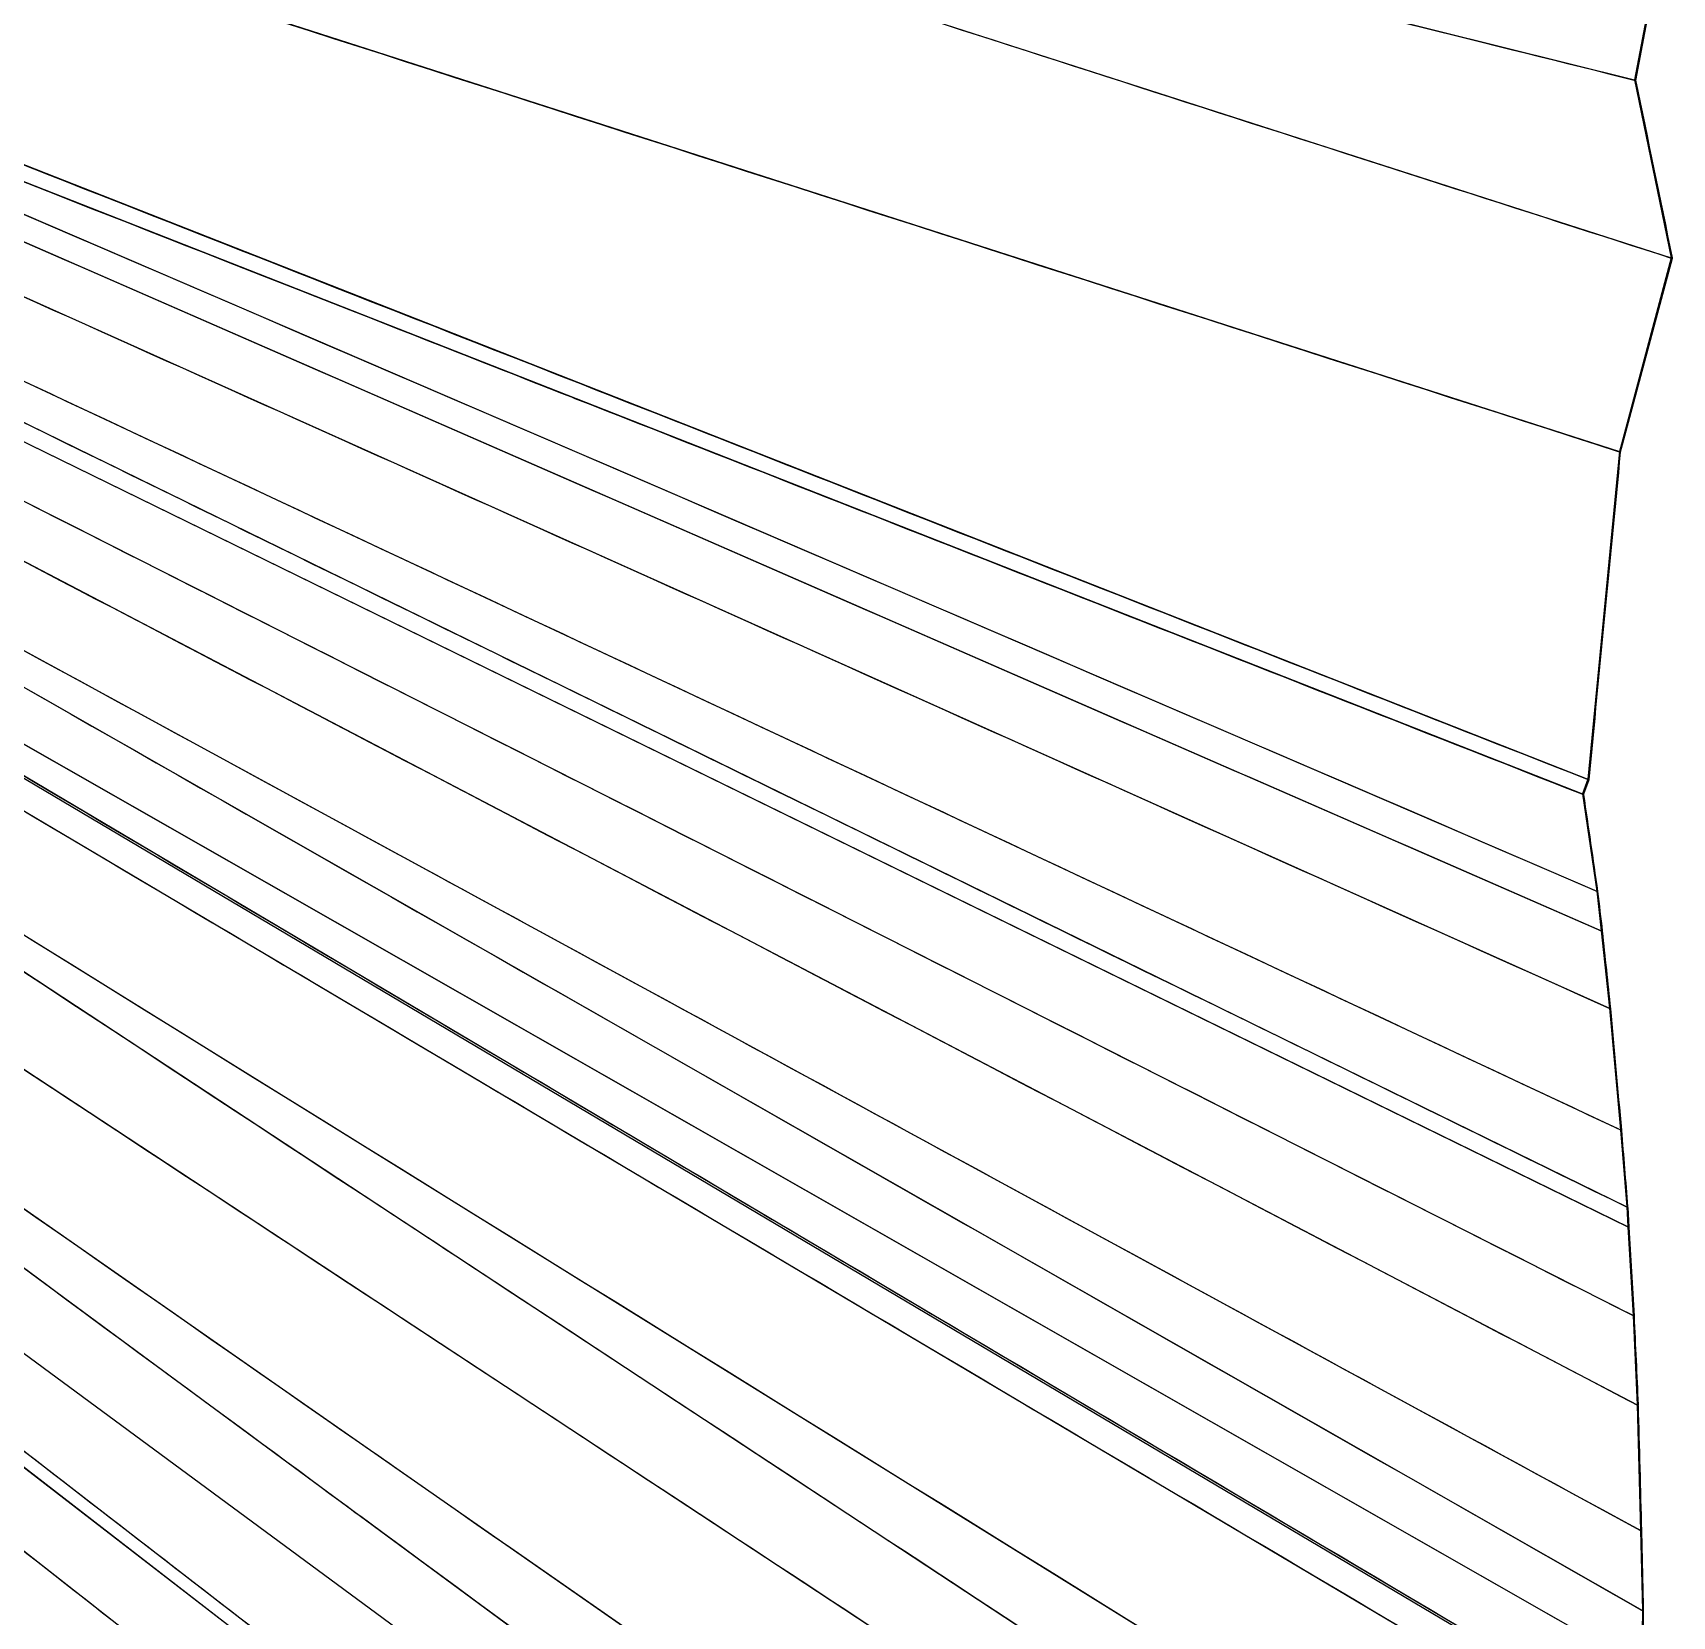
# Model space of a CAD drawing. Header units: metres. Extents: x 225018.4 to 225065.7, y 450831.4 to 450886.9.
# Drawn here: x 225057.14 to 225065.66, y 450860.19 to 450868.41 of the extents above; entities that cross this region are included whole.
import ezdxf

# ---------------------------------------------------------------- set-up
doc = ezdxf.new("R2010")
doc.units = ezdxf.units.M
doc.header["$MEASUREMENT"] = 0
doc.layers.add('사면1', color=7, linetype='Continuous')

msp = doc.modelspace()

# ---------------------------------------------------------------- linework, layer by layer
at = {"layer": '사면1', "color": 53, "extrusion": (-0.465986, 0.359351, 0.808532)}
for p in [(225055.7588, 450870.5846, 170.3693), (225065.6207, 450869.023, 176.7471)]:
    msp.add_line(p, (225065.4603, 450868.1683, 177.0346), dxfattribs=at)
at = {"layer": '사면1', "color": 53}
for p, q in [((225055.7588, 450870.5846, 170.3693), (225065.4603, 450868.1683, 177.0346)), ((225055.4122, 450870.5354, 170.1974), (225065.651, 450867.2442, 177.3672)), ((225057.2739, 450868.8452, 172.027), (225065.3817, 450866.239, 177.7046)), ((225054.7429, 450868.6517, 170.7806), (225065.2178, 450864.5373, 178.2833)), ((225054.7129, 450868.5753, 170.8046), (225065.1897, 450864.4601, 178.3086)), ((225054.6834, 450868.5067, 170.8071), (225065.2636, 450863.9558, 178.4855)), ((225054.6834, 450868.5067, 170.8071), (225065.2636, 450863.9558, 178.4855)), ((225054.6367, 450868.3998, 170.8096), (225065.2876, 450863.7493, 178.5576)), ((225054.6367, 450868.3998, 170.8096), (225065.2876, 450863.7493, 178.5576)), ((225054.5412, 450868.1869, 170.8147), (225065.3301, 450863.3471, 178.6979)), ((225054.5412, 450868.1869, 170.8147), (225065.3301, 450863.3471, 178.6979)), ((225065.4603, 450868.1683, 177.0346), (225065.651, 450867.2442, 177.3672)), ((225065.4603, 450868.1683, 177.0346), (225065.651, 450867.2442, 177.3672)), ((225054.3926, 450867.87, 170.8223), (225065.387, 450862.7163, 178.9172)), ((225054.3926, 450867.87, 170.8223), (225065.387, 450862.7163, 178.9172)), ((225054.3297, 450867.7414, 170.8254), (225065.4198, 450862.3155, 179.0563)), ((225054.2901, 450867.6604, 170.8274), (225065.4256, 450862.2123, 179.0919)), ((225054.295, 450867.6578, 170.819), (225065.4305, 450862.2097, 179.0836)), ((225054.1848, 450867.4522, 170.8324), (225065.4529, 450861.7518, 179.2511)), ((225054.1848, 450867.4522, 170.8324), (225065.4529, 450861.7518, 179.2511)), ((225054.0767, 450867.2454, 170.8375), (225065.474, 450861.2875, 179.4113)), ((225054.0767, 450867.2454, 170.8375), (225065.474, 450861.2875, 179.4113)), ((225053.9094, 450866.938, 170.8451), (225065.4915, 450860.6355, 179.6357)), ((225053.9094, 450866.938, 170.8451), (225065.4915, 450860.6355, 179.6357)), ((225053.8632, 450866.857, 170.8471), (225065.5009, 450860.2193, 179.7788)), ((225053.736, 450866.634, 170.8527), (225065.4974, 450859.9256, 179.8794)), ((225053.7407, 450866.6311, 170.8444), (225065.5021, 450859.9227, 179.8711)), ((225053.6971, 450866.5683, 170.8543), (225065.4925, 450859.5775, 179.9953)), ((225053.617, 450866.4332, 170.8578), (225065.49, 450859.3965, 180.0589)), ((225065.3817, 450866.239, 177.7046), (225065.2178, 450864.5373, 178.2833)), ((225065.3817, 450866.239, 177.7046), (225065.2178, 450864.5373, 178.2833)), ((225053.3474, 450866.0005, 170.8688), (225065.4439, 450858.0461, 180.5205)), ((225053.3711, 450866.0366, 170.8679), (225065.462, 450858.54, 180.3521)), ((225053.3711, 450866.0366, 170.8679), (225065.462, 450858.54, 180.3521)), ((225053.1147, 450865.6467, 170.878), (225065.3925, 450857.5732, 180.6743)), ((225052.848, 450865.2638, 170.8881), (225065.233, 450856.6381, 180.95)), ((225052.848, 450865.2638, 170.8881), (225065.233, 450856.6381, 180.95)), ((225052.7828, 450865.1753, 170.8905), (225065.1258, 450856.0807, 181.1117)), ((225052.5712, 450864.8881, 170.8983), (225065.0339, 450855.7054, 181.2185)), ((225052.5756, 450864.8847, 170.89), (225065.0382, 450855.702, 181.2101)), ((225052.4041, 450864.6718, 170.9044), (225064.8879, 450855.0279, 181.421)), ((225052.3634, 450864.6191, 170.9059), (225064.8703, 450854.9572, 181.4421)), ((225065.1897, 450864.4601, 178.3086), (225065.2636, 450863.9558, 178.4855)), ((225065.1897, 450864.4601, 178.3086), (225065.2636, 450863.9558, 178.4855)), ((225052.1764, 450864.3803, 170.9135), (225064.7625, 450854.5242, 181.5709)), ((225065.2636, 450863.9558, 178.4855), (225065.2876, 450863.7493, 178.5576)), ((225065.2636, 450863.9558, 178.4855), (225065.2876, 450863.7493, 178.5576)), ((225065.2876, 450863.7493, 178.5576), (225065.3301, 450863.3471, 178.6979)), ((225065.2876, 450863.7493, 178.5576), (225065.2926, 450863.747, 178.5492)), ((225065.2876, 450863.7493, 178.5576), (225065.3301, 450863.3471, 178.6979)), ((225065.2876, 450863.7493, 178.5576), (225065.2926, 450863.747, 178.5492)), ((225065.3301, 450863.3471, 178.6979), (225065.387, 450862.7163, 178.9172)), ((225065.3301, 450863.3471, 178.6979), (225065.3351, 450863.3447, 178.6895)), ((225065.3301, 450863.3471, 178.6979), (225065.387, 450862.7163, 178.9172)), ((225065.3301, 450863.3471, 178.6979), (225065.3351, 450863.3447, 178.6895)), ((225065.387, 450862.7163, 178.9172), (225065.4198, 450862.3155, 179.0563)), ((225065.387, 450862.7163, 178.9172), (225065.392, 450862.7138, 178.9089)), ((225065.387, 450862.7163, 178.9172), (225065.4198, 450862.3155, 179.0563)), ((225065.387, 450862.7163, 178.9172), (225065.392, 450862.7138, 178.9089)), ((225065.4256, 450862.2123, 179.0919), (225065.4529, 450861.7518, 179.2511)), ((225065.4256, 450862.2123, 179.0919), (225065.4529, 450861.7518, 179.2511)), ((225065.4256, 450862.2123, 179.0919), (225065.4305, 450862.2097, 179.0836)), ((225065.4529, 450861.7518, 179.2511), (225065.474, 450861.2875, 179.4113)), ((225065.4529, 450861.7518, 179.2511), (225065.4578, 450861.7492, 179.2428)), ((225065.4529, 450861.7518, 179.2511), (225065.474, 450861.2875, 179.4113)), ((225065.4529, 450861.7518, 179.2511), (225065.4578, 450861.7492, 179.2428)), ((225065.474, 450861.2875, 179.4113), (225065.4915, 450860.6355, 179.6357)), ((225065.474, 450861.2875, 179.4113), (225065.4915, 450860.6355, 179.6357)), ((225065.4915, 450860.6355, 179.6357), (225065.5009, 450860.2193, 179.7788)), ((225065.4915, 450860.6355, 179.6357), (225065.4963, 450860.6328, 179.6273)), ((225065.4915, 450860.6355, 179.6357), (225065.5009, 450860.2193, 179.7788)), ((225065.4915, 450860.6355, 179.6357), (225065.4963, 450860.6328, 179.6273))]:
    msp.add_line(p, q, dxfattribs=at)
at = {"layer": '사면1', "color": 53, "extrusion": (-0.440987, 0.389555, 0.808565)}
for p, q in [((225055.4122, 450870.5354, 170.1974), (225065.651, 450867.2442, 177.3672)), ((225057.2739, 450868.8452, 172.027), (225065.3817, 450866.239, 177.7046)), ((225065.651, 450867.2442, 177.3672), (225065.3921, 450866.277, 177.6919)), ((225065.3921, 450866.277, 177.6919), (225065.3817, 450866.239, 177.7046))]:
    msp.add_line(p, q, dxfattribs=at)
at = {"layer": '사면1', "color": 53, "extrusion": (0.867278, 0.004589, 0.497804)}
for p, q in [((225065.6207, 450869.023, 176.7471), (225065.4603, 450868.1683, 177.0346)), ((225065.6256, 450869.0203, 176.7388), (225065.4651, 450868.1656, 177.0262))]:
    msp.add_line(p, q, dxfattribs=at)
at = {"layer": '사면1', "color": 53, "extrusion": (0.465986, -0.359351, -0.808532)}
msp.add_line((225065.6256, 450869.0203, 176.7388), (225065.4651, 450868.1656, 177.0262), dxfattribs=at)
at = {"layer": '사면1', "color": 53, "extrusion": (-0.415571, 0.416484, 0.808604)}
for p, q in [((225054.7429, 450868.6517, 170.7806), (225065.2178, 450864.5373, 178.2833)), ((225054.7129, 450868.5753, 170.8046), (225065.1897, 450864.4601, 178.3086)), ((225065.2178, 450864.5373, 178.2833), (225065.1897, 450864.4601, 178.3086))]:
    msp.add_line(p, q, dxfattribs=at)
at = {"layer": '사면1', "color": 53, "extrusion": (-0.490246, 0.259956, 0.831915)}
for p, q in [((225054.3297, 450867.7414, 170.8254), (225065.4198, 450862.3155, 179.0563)), ((225054.2901, 450867.6604, 170.8274), (225065.4256, 450862.2123, 179.0919)), ((225065.4198, 450862.3155, 179.0563), (225065.4256, 450862.2123, 179.0919))]:
    msp.add_line(p, q, dxfattribs=at)
at = {"layer": '사면1', "color": 53, "extrusion": (0.490246, -0.259956, -0.831915)}
for p in [(225054.295, 450867.6578, 170.819), (225065.4247, 450862.313, 179.0479)]:
    msp.add_line(p, (225065.4305, 450862.2097, 179.0836), dxfattribs=at)
at = {"layer": '사면1', "color": 53, "extrusion": (0.863153, -0.062813, 0.501021)}
for p, q in [((225065.651, 450867.2442, 177.3672), (225065.3921, 450866.277, 177.6919)), ((225065.6556, 450867.2413, 177.3588), (225065.3965, 450866.2731, 177.6839)), ((225065.3921, 450866.277, 177.6919), (225065.3965, 450866.2731, 177.6839))]:
    msp.add_line(p, q, dxfattribs=at)
at = {"layer": '사면1', "color": 53, "extrusion": (0.440987, -0.389555, -0.808565)}
for p, q in [((225065.6556, 450867.2413, 177.3588), (225065.3965, 450866.2731, 177.6839)), ((225065.3965, 450866.2731, 177.6839), (225065.3862, 450866.2355, 177.6964))]:
    msp.add_line(p, q, dxfattribs=at)
at = {"layer": '사면1', "color": 53, "extrusion": (-0.47281, 0.290463, 0.831915)}
for p, q in [((225053.8632, 450866.857, 170.8471), (225065.5009, 450860.2193, 179.7788)), ((225053.736, 450866.634, 170.8527), (225065.4974, 450859.9256, 179.8794)), ((225065.5009, 450860.2193, 179.7788), (225065.4974, 450859.9256, 179.8794))]:
    msp.add_line(p, q, dxfattribs=at)
at = {"layer": '사면1', "color": 53, "extrusion": (0.47281, -0.290463, -0.831915)}
for p, q in [((225053.7407, 450866.6311, 170.8444), (225065.5021, 450859.9227, 179.8711)), ((225065.5056, 450860.2165, 179.7705), (225065.5021, 450859.9228, 179.8711))]:
    msp.add_line(p, q, dxfattribs=at)
at = {"layer": '사면1', "color": 53, "extrusion": (-0.467904, 0.298302, 0.831915)}
for p, q in [((225053.6915, 450866.5589, 170.8546), (225065.4919, 450859.5652, 179.9994)), ((225053.6915, 450866.5589, 170.8546), (225065.4919, 450859.5652, 179.9994)), ((225053.6971, 450866.5683, 170.8543), (225065.4925, 450859.5775, 179.9953)), ((225053.617, 450866.4332, 170.8578), (225065.49, 450859.3965, 180.0589))]:
    msp.add_line(p, q, dxfattribs=at)
at = {"layer": '사면1', "color": 53, "extrusion": (0.467904, -0.298302, -0.831915)}
msp.add_line((225053.6962, 450866.556, 170.8463), (225065.4966, 450859.5622, 179.991), dxfattribs=at)
msp.add_line((225053.6962, 450866.556, 170.8463), (225065.4966, 450859.5622, 179.991), dxfattribs=at)
at = {"layer": '사면1', "color": 53, "extrusion": (0.861545, -0.068749, 0.503004)}
for p, q in [((225065.3921, 450866.277, 177.6919), (225065.3817, 450866.239, 177.7046)), ((225065.3965, 450866.2731, 177.6839), (225065.3862, 450866.2355, 177.6964)), ((225065.3921, 450866.277, 177.6919), (225065.3965, 450866.2731, 177.6839))]:
    msp.add_line(p, q, dxfattribs=at)
at = {"layer": '사면1', "color": 53, "extrusion": (-0.453478, 0.319805, 0.831915)}
for p, q in [((225053.3474, 450866.0005, 170.8688), (225065.4439, 450858.0461, 180.5205)), ((225053.1147, 450865.6467, 170.878), (225065.3925, 450857.5732, 180.6743))]:
    msp.add_line(p, q, dxfattribs=at)
at = {"layer": '사면1', "color": 53, "extrusion": (-0.435785, 0.343525, 0.831915)}
for p, q in [((225052.7828, 450865.1753, 170.8905), (225065.1258, 450856.0807, 181.1117)), ((225052.5712, 450864.8881, 170.8983), (225065.0339, 450855.7054, 181.2185))]:
    msp.add_line(p, q, dxfattribs=at)
at = {"layer": '사면1', "color": 53, "extrusion": (0.435785, -0.343525, -0.831915)}
msp.add_line((225052.5756, 450864.8847, 170.89), (225065.0382, 450855.702, 181.2101), dxfattribs=at)
at = {"layer": '사면1', "color": 53, "extrusion": (-0.427531, 0.353763, 0.831907)}
for p, q in [((225052.4041, 450864.6718, 170.9044), (225064.8879, 450855.0279, 181.421)), ((225052.3634, 450864.6191, 170.9059), (225064.8703, 450854.9572, 181.4421))]:
    msp.add_line(p, q, dxfattribs=at)
at = {"layer": '사면1', "color": 53, "extrusion": (0.848571, -0.142528, 0.509523)}
for p, q in [((225065.2178, 450864.5373, 178.2833), (225065.1897, 450864.4601, 178.3086)), ((225065.2221, 450864.5336, 178.2751), (225065.1949, 450864.4588, 178.2996))]:
    msp.add_line(p, q, dxfattribs=at)
at = {"layer": '사면1', "color": 53, "extrusion": (0.415571, -0.416484, -0.808604)}
msp.add_line((225065.2221, 450864.5336, 178.2751), (225065.1949, 450864.4588, 178.2996), dxfattribs=at)
at = {"layer": '사면1', "color": 53, "extrusion": (-0.423643, 0.358506, 0.831866)}
msp.add_line((225052.1764, 450864.3803, 170.9135), (225064.7625, 450854.5242, 181.5709), dxfattribs=at)
at = {"layer": '사면1', "color": 53, "extrusion": (0.86998, 0.203828, 0.448986)}
for p, q in [((225065.4198, 450862.3155, 179.0563), (225065.4256, 450862.2123, 179.0919)), ((225065.4247, 450862.313, 179.0479), (225065.4305, 450862.2097, 179.0836)), ((225065.4256, 450862.2123, 179.0919), (225065.4305, 450862.2097, 179.0836))]:
    msp.add_line(p, q, dxfattribs=at)
at = {"layer": '사면1', "color": 53, "extrusion": (0.881094, 0.143888, 0.450522)}
for p, q in [((225065.5009, 450860.2193, 179.7788), (225065.4974, 450859.9256, 179.8794)), ((225065.5056, 450860.2165, 179.7705), (225065.5021, 450859.9228, 179.8711))]:
    msp.add_line(p, q, dxfattribs=at)
at = {"layer": '사면1', "color": 53}
for points, knots in [([(225055.4166, 450870.5315, 170.1893), (225055.4284, 450870.5277, 170.1976), (225055.4402, 450870.5239, 170.2058), (225056.7575, 450870.1013, 171.1278), (225060.1979, 450868.9955, 173.537), (225062.1328, 450868.3736, 174.8919), (225064.1509, 450867.725, 176.305), (225065.6556, 450867.2413, 177.3588)], [0.129178, 0.129178, 0.129178, 0.129178, 0.139991, 0.139991, 1.330922, 1.330922, 6.938322, 6.938322, 6.938322, 6.938322]), ([(225055.4166, 450870.5315, 170.1893), (225055.4284, 450870.5277, 170.1976), (225055.4402, 450870.5239, 170.2058), (225056.7575, 450870.1013, 171.1278), (225060.1979, 450868.9955, 173.537), (225062.1328, 450868.3736, 174.8919), (225064.1509, 450867.725, 176.305), (225065.6556, 450867.2413, 177.3588)], [0.129178, 0.129178, 0.129178, 0.129178, 0.139991, 0.139991, 1.330922, 1.330922, 6.938322, 6.938322, 6.938322, 6.938322]), ([(225055.7635, 450870.581, 170.3612), (225055.7758, 450870.578, 170.3697), (225055.7874, 450870.5751, 170.3777), (225057.0499, 450870.2612, 171.2448), (225060.1509, 450869.489, 173.3752), (225062.0201, 450869.0235, 174.6594), (225063.9985, 450868.5308, 176.0186), (225065.4651, 450868.1656, 177.0262)], [-6.56287, -6.56287, -6.56287, -6.56287, -6.552305, -6.552305, -5.48346, -5.48346, -0.12367, -0.12367, -0.12367, -0.12367]), ([(225055.7635, 450870.581, 170.3612), (225055.7758, 450870.578, 170.3697), (225055.7874, 450870.5751, 170.3777), (225057.0499, 450870.2612, 171.2448), (225060.1509, 450869.489, 173.3752), (225062.0201, 450869.0235, 174.6594), (225063.9985, 450868.5308, 176.0186), (225065.4651, 450868.1656, 177.0262)], [-6.56287, -6.56287, -6.56287, -6.56287, -6.552305, -6.552305, -5.48346, -5.48346, -0.12367, -0.12367, -0.12367, -0.12367]), ([(225057.2783, 450868.8413, 172.0189), (225057.2906, 450868.8374, 172.0275), (225057.3029, 450868.8334, 172.0361), (225060.0055, 450867.9649, 173.9286), (225062.6958, 450867.1002, 175.8125), (225065.3862, 450866.2355, 177.6964)], [-10.365399, -10.365399, -10.365399, -10.365399, -10.318842, -10.318842, -0.130083, -0.130083, -0.130083, -0.130083]), ([(225057.2783, 450868.8413, 172.0189), (225057.2906, 450868.8374, 172.0275), (225057.3029, 450868.8334, 172.0361), (225060.0055, 450867.9649, 173.9286), (225062.6958, 450867.1002, 175.8125), (225065.3862, 450866.2355, 177.6964)], [-10.365399, -10.365399, -10.365399, -10.365399, -10.318842, -10.318842, -0.130083, -0.130083, -0.130083, -0.130083]), ([(225054.7471, 450868.6476, 170.7726), (225054.7589, 450868.6429, 170.7811), (225054.7708, 450868.6382, 170.7896), (225055.9133, 450868.1896, 171.6078), (225057.5651, 450867.5409, 172.7909), (225061.7094, 450865.9132, 175.7591), (225063.502, 450865.2092, 177.0431), (225065.2221, 450864.5336, 178.2751)], [0.13546, 0.13546, 0.13546, 0.13546, 0.233585, 0.233585, 9.565619, 9.565619, 16.217217, 16.217217, 16.217217, 16.217217]), ([(225054.7471, 450868.6476, 170.7726), (225054.7589, 450868.6429, 170.7811), (225054.7708, 450868.6382, 170.7896), (225055.9133, 450868.1896, 171.6078), (225057.5651, 450867.5409, 172.7909), (225061.7094, 450865.9132, 175.7591), (225063.502, 450865.2092, 177.0431), (225065.2221, 450864.5336, 178.2751)], [0.13546, 0.13546, 0.13546, 0.13546, 0.233585, 0.233585, 9.565619, 9.565619, 16.217217, 16.217217, 16.217217, 16.217217]), ([(225054.7175, 450868.572, 170.7963), (225056.1303, 450868.0172, 171.8081), (225059.6092, 450866.6507, 174.2999), (225061.7027, 450865.8284, 175.7994), (225063.4488, 450865.1425, 177.05), (225065.195, 450864.4566, 178.3007)], [-8.244799, -8.244799, -8.244799, -8.244799, -6.899382, -6.899382, -0.135282, -0.135282, -0.135282, -0.135282]), ([(225054.7175, 450868.572, 170.7963), (225056.1303, 450868.0172, 171.8081), (225059.6092, 450866.6507, 174.2999), (225061.7027, 450865.8284, 175.7994), (225063.4488, 450865.1425, 177.05), (225065.195, 450864.4566, 178.3007)], [-8.244799, -8.244799, -8.244799, -8.244799, -6.899382, -6.899382, -0.135282, -0.135282, -0.135282, -0.135282]), ([(225054.6417, 450868.3974, 170.8013), (225056.4168, 450867.6223, 172.0926), (225058.192, 450866.8473, 173.384), (225061.7423, 450865.2971, 175.9666), (225063.5174, 450864.522, 177.2579), (225065.2926, 450863.747, 178.5492)], [-14.107444, -14.107444, -14.107444, -14.107444, -7.123572, -7.123572, -0.139677, -0.139677, -0.139677, -0.139677]), ([(225054.6417, 450868.3974, 170.8013), (225056.4168, 450867.6223, 172.0926), (225058.192, 450866.8473, 173.384), (225061.7423, 450865.2971, 175.9666), (225063.5174, 450864.522, 177.2579), (225065.2926, 450863.747, 178.5492)], [-14.107444, -14.107444, -14.107444, -14.107444, -7.123572, -7.123572, -0.139677, -0.139677, -0.139677, -0.139677]), ([(225054.5462, 450868.1844, 170.8064), (225056.3443, 450867.3778, 172.1202), (225058.1425, 450866.5712, 173.4341), (225061.7388, 450864.958, 176.0618), (225063.5369, 450864.1513, 177.3757), (225065.3351, 450863.3447, 178.6895)], [-14.353673, -14.353673, -14.353673, -14.353673, -7.247911, -7.247911, -0.142115, -0.142115, -0.142115, -0.142115]), ([(225054.5462, 450868.1844, 170.8064), (225056.3443, 450867.3778, 172.1202), (225058.1425, 450866.5712, 173.4341), (225061.7388, 450864.958, 176.0618), (225063.5369, 450864.1513, 177.3757), (225065.3351, 450863.3447, 178.6895)], [-14.353673, -14.353673, -14.353673, -14.353673, -7.247911, -7.247911, -0.142115, -0.142115, -0.142115, -0.142115]), ([(225065.4603, 450868.1683, 177.0346), (225065.4611, 450868.1682, 177.0331), (225065.462, 450868.168, 177.0317), (225065.4636, 450868.1678, 177.0287), (225065.4645, 450868.1676, 177.0273), (225065.4653, 450868.1675, 177.0258)], [-0.01005189, -0.01005189, -0.01005189, -0.01005189, -0.00502998, -0.00502998, 0, 0, 0, 0]), ([(225065.4603, 450868.1683, 177.0346), (225065.4611, 450868.1682, 177.0331), (225065.462, 450868.168, 177.0317), (225065.4636, 450868.1678, 177.0287), (225065.4645, 450868.1676, 177.0273), (225065.4653, 450868.1675, 177.0258)], [-0.01005189, -0.01005189, -0.01005189, -0.01005189, -0.00502998, -0.00502998, 0, 0, 0, 0]), ([(225065.4653, 450868.1675, 177.0258), (225065.4654, 450868.1671, 177.026), (225065.4655, 450868.1668, 177.0261), (225065.4655, 450868.1664, 177.0262), (225065.529, 450867.8587, 177.137), (225065.5925, 450867.551, 177.2477), (225065.6559, 450867.2433, 177.3585)], [-0.001203, -0.001203, -0.001203, -0.001203, 0, 0, 0, 0.999347, 0.999347, 0.999347, 0.999347]), ([(225065.4653, 450868.1675, 177.0258), (225065.4654, 450868.1671, 177.026), (225065.4655, 450868.1668, 177.0261), (225065.4655, 450868.1664, 177.0262), (225065.529, 450867.8587, 177.137), (225065.5925, 450867.551, 177.2477), (225065.6559, 450867.2433, 177.3585)], [-0.001203, -0.001203, -0.001203, -0.001203, 0, 0, 0, 0.999347, 0.999347, 0.999347, 0.999347]), ([(225054.3976, 450867.8674, 170.814), (225056.23, 450867.0085, 172.1631), (225058.0624, 450866.1496, 173.5123), (225061.7272, 450864.4317, 176.2106), (225063.5596, 450863.5728, 177.5597), (225065.392, 450862.7138, 178.9089)], [-14.739234, -14.739234, -14.739234, -14.739234, -7.442603, -7.442603, -0.145932, -0.145932, -0.145932, -0.145932]), ([(225054.3976, 450867.8674, 170.814), (225056.23, 450867.0085, 172.1631), (225058.0624, 450866.1496, 173.5123), (225061.7272, 450864.4317, 176.2106), (225063.5596, 450863.5728, 177.5597), (225065.392, 450862.7138, 178.9089)], [-14.739234, -14.739234, -14.739234, -14.739234, -7.442603, -7.442603, -0.145932, -0.145932, -0.145932, -0.145932]), ([(225054.3346, 450867.7388, 170.8171), (225054.3521, 450867.7302, 170.8301), (225054.3696, 450867.7216, 170.8431), (225054.7994, 450867.5114, 171.1621), (225055.7018, 450867.0699, 171.8318), (225058.0488, 450865.9216, 173.5737), (225058.9643, 450865.4737, 174.2531), (225061.728, 450864.1216, 176.3043), (225063.5764, 450863.2173, 177.6761), (225065.4247, 450862.313, 179.0479)], [0.148477, 0.148477, 0.148477, 0.148477, 0.392388, 0.392388, 6.138606, 6.138606, 9.81309, 9.81309, 17.232209, 17.232209, 17.232209, 17.232209]), ([(225054.3346, 450867.7388, 170.8171), (225054.3521, 450867.7302, 170.8301), (225054.3696, 450867.7216, 170.8431), (225054.7994, 450867.5114, 171.1621), (225055.7018, 450867.0699, 171.8318), (225058.0488, 450865.9216, 173.5737), (225058.9643, 450865.4737, 174.2531), (225061.728, 450864.1216, 176.3043), (225063.5764, 450863.2173, 177.6761), (225065.4247, 450862.313, 179.0479)], [0.148477, 0.148477, 0.148477, 0.148477, 0.392388, 0.392388, 6.138606, 6.138606, 9.81309, 9.81309, 17.232209, 17.232209, 17.232209, 17.232209]), ([(225054.1896, 450867.4495, 170.8241), (225056.0676, 450866.4995, 172.2272), (225057.9457, 450865.5494, 173.6303), (225061.7017, 450863.6493, 176.4365), (225063.5798, 450862.6992, 177.8396), (225065.4578, 450861.7492, 179.2428)], [-15.328694, -15.328694, -15.328694, -15.328694, -7.740248, -7.740248, -0.151769, -0.151769, -0.151769, -0.151769]), ([(225054.1896, 450867.4495, 170.8241), (225056.0676, 450866.4995, 172.2272), (225057.9457, 450865.5494, 173.6303), (225061.7017, 450863.6493, 176.4365), (225063.5798, 450862.6992, 177.8396), (225065.4578, 450861.7492, 179.2428)], [-15.328694, -15.328694, -15.328694, -15.328694, -7.740248, -7.740248, -0.151769, -0.151769, -0.151769, -0.151769]), ([(225054.0815, 450867.2426, 170.8292), (225055.981, 450866.2497, 172.2581), (225057.8806, 450865.2567, 173.6871), (225061.6797, 450863.2708, 176.545), (225063.5793, 450862.2778, 177.974), (225065.4788, 450861.2848, 179.4029)], [0.154566, 0.154566, 0.154566, 0.154566, 7.882811, 7.882811, 15.611115, 15.611115, 15.611115, 15.611115]), ([(225054.0815, 450867.2426, 170.8292), (225055.981, 450866.2497, 172.2581), (225057.8806, 450865.2567, 173.6871), (225061.6797, 450863.2708, 176.545), (225063.5793, 450862.2778, 177.974), (225065.4788, 450861.2848, 179.4029)], [0.154566, 0.154566, 0.154566, 0.154566, 7.882811, 7.882811, 15.611115, 15.611115, 15.611115, 15.611115]), ([(225065.651, 450867.2442, 177.3672), (225065.6518, 450867.244, 177.3657), (225065.6526, 450867.2439, 177.3643), (225065.6543, 450867.2436, 177.3614), (225065.6551, 450867.2435, 177.3599), (225065.6559, 450867.2433, 177.3585)], [-0.01009703, -0.01009703, -0.01009703, -0.01009703, -0.00504412, -0.00504412, 0, 0, 0, 0]), ([(225065.651, 450867.2442, 177.3672), (225065.6518, 450867.244, 177.3657), (225065.6526, 450867.2439, 177.3643), (225065.6543, 450867.2436, 177.3614), (225065.6551, 450867.2435, 177.3599), (225065.6559, 450867.2433, 177.3585)], [-0.01009703, -0.01009703, -0.01009703, -0.01009703, -0.00504412, -0.00504412, 0, 0, 0, 0]), ([(225053.9141, 450866.9351, 170.8368), (225055.6282, 450866.0025, 172.1377), (225058.691, 450864.3358, 174.4623), (225061.6355, 450862.7336, 176.6971), (225063.5659, 450861.6832, 178.1622), (225065.4963, 450860.6328, 179.6273)], [-19.826081, -19.826081, -19.826081, -19.826081, -13.051804, -13.051804, -0.155445, -0.155445, -0.155445, -0.155445]), ([(225053.9141, 450866.9351, 170.8368), (225055.6282, 450866.0025, 172.1377), (225058.691, 450864.3358, 174.4623), (225061.6355, 450862.7336, 176.6971), (225063.5659, 450861.6832, 178.1622), (225065.4963, 450860.6328, 179.6273)], [-19.826081, -19.826081, -19.826081, -19.826081, -13.051804, -13.051804, -0.155445, -0.155445, -0.155445, -0.155445]), ([(225053.8679, 450866.8541, 170.8388), (225053.8863, 450866.8436, 170.8529), (225053.9047, 450866.8332, 170.867), (225055.0078, 450866.204, 171.7136), (225056.6754, 450865.2529, 172.9934), (225061.6264, 450862.429, 176.7933), (225063.566, 450861.3227, 178.2819), (225065.5056, 450860.2165, 179.7705)], [0.161141, 0.161141, 0.161141, 0.161141, 0.372778, 0.372778, 12.872716, 12.872716, 20.923562, 20.923562, 20.923562, 20.923562]), ([(225053.8679, 450866.8541, 170.8388), (225053.8863, 450866.8436, 170.8529), (225053.9047, 450866.8332, 170.867), (225055.0078, 450866.204, 171.7136), (225056.6754, 450865.2529, 172.9934), (225061.6264, 450862.429, 176.7933), (225063.566, 450861.3227, 178.2819), (225065.5056, 450860.2165, 179.7705)], [0.161141, 0.161141, 0.161141, 0.161141, 0.372778, 0.372778, 12.872716, 12.872716, 20.923562, 20.923562, 20.923562, 20.923562]), ([(225053.7017, 450866.5653, 170.846), (225053.7203, 450866.5543, 170.8605), (225053.739, 450866.5432, 170.8749), (225054.7312, 450865.9552, 171.6438), (225055.7049, 450865.3781, 172.3984), (225057.6522, 450864.224, 173.9075), (225058.6259, 450863.647, 174.662), (225061.5654, 450861.9048, 176.94), (225063.5313, 450860.7397, 178.4635), (225065.4972, 450859.5746, 179.987)], [0.164905, 0.164905, 0.164905, 0.164905, 0.242921, 0.242921, 4.323705, 4.323705, 8.40449, 8.40449, 16.643945, 16.643945, 16.643945, 16.643945]), ([(225053.7017, 450866.5653, 170.846), (225053.7203, 450866.5543, 170.8605), (225053.739, 450866.5432, 170.8749), (225054.7312, 450865.9552, 171.6438), (225055.7049, 450865.3781, 172.3984), (225057.6522, 450864.224, 173.9075), (225058.6259, 450863.647, 174.662), (225061.5654, 450861.9048, 176.94), (225063.5313, 450860.7397, 178.4635), (225065.4972, 450859.5746, 179.987)], [0.164905, 0.164905, 0.164905, 0.164905, 0.242921, 0.242921, 4.323705, 4.323705, 8.40449, 8.40449, 16.643945, 16.643945, 16.643945, 16.643945]), ([(225053.6217, 450866.4302, 170.8494), (225055.6005, 450865.2574, 172.3829), (225057.5793, 450864.0846, 173.9165), (225061.537, 450861.7391, 176.9835), (225063.5159, 450860.5663, 178.517), (225065.4947, 450859.3935, 180.0505)], [-16.753381, -16.753381, -16.753381, -16.753381, -8.459636, -8.459636, -0.165875, -0.165875, -0.165875, -0.165875]), ([(225053.6217, 450866.4302, 170.8494), (225055.6005, 450865.2574, 172.3829), (225057.5793, 450864.0846, 173.9165), (225061.537, 450861.7391, 176.9835), (225063.5159, 450860.5663, 178.517), (225065.4947, 450859.3935, 180.0505)], [-16.753381, -16.753381, -16.753381, -16.753381, -8.459636, -8.459636, -0.165875, -0.165875, -0.165875, -0.165875]), ([(225065.3864, 450866.2367, 177.696), (225065.3864, 450866.2364, 177.6962), (225065.3864, 450866.2361, 177.6963), (225065.3864, 450866.2358, 177.6964), (225065.3317, 450865.6688, 177.8892), (225065.2771, 450865.1018, 178.082), (225065.2225, 450864.5348, 178.2748)], [-0.001, -0.001, -0.001, -0.001, 0, 0, 0, 1.804071, 1.804071, 1.804071, 1.804071]), ([(225065.3864, 450866.2367, 177.696), (225065.3864, 450866.2364, 177.6962), (225065.3864, 450866.2361, 177.6963), (225065.3864, 450866.2358, 177.6964), (225065.3317, 450865.6688, 177.8892), (225065.2771, 450865.1018, 178.082), (225065.2225, 450864.5348, 178.2748)], [-0.001, -0.001, -0.001, -0.001, 0, 0, 0, 1.804071, 1.804071, 1.804071, 1.804071]), ([(225065.3817, 450866.239, 177.7046), (225065.3825, 450866.2386, 177.7032), (225065.3832, 450866.2382, 177.7017), (225065.3848, 450866.2375, 177.6989), (225065.3856, 450866.2371, 177.6975), (225065.3864, 450866.2367, 177.696)], [-0.01006692, -0.01006692, -0.01006692, -0.01006692, -0.00502951, -0.00502951, 0, 0, 0, 0]), ([(225065.3817, 450866.239, 177.7046), (225065.3825, 450866.2386, 177.7032), (225065.3832, 450866.2382, 177.7017), (225065.3848, 450866.2375, 177.6989), (225065.3856, 450866.2371, 177.6975), (225065.3864, 450866.2367, 177.696)], [-0.01006692, -0.01006692, -0.01006692, -0.01006692, -0.00502951, -0.00502951, 0, 0, 0, 0]), ([(225053.3519, 450865.9973, 170.8605), (225053.3695, 450865.9857, 170.8746), (225053.3915, 450865.9713, 170.8921), (225054.6913, 450865.1167, 171.9292), (225059.0009, 450862.2828, 175.3677), (225061.4164, 450860.6945, 177.295), (225063.4324, 450859.3688, 178.9036), (225065.4485, 450858.0431, 180.5122)], [0.174153, 0.174153, 0.174153, 0.174153, 0.197838, 0.197838, 1.921365, 1.921365, 10.621149, 10.621149, 10.621149, 10.621149]), ([(225053.3519, 450865.9973, 170.8605), (225053.3695, 450865.9857, 170.8746), (225053.3915, 450865.9713, 170.8921), (225054.6913, 450865.1167, 171.9292), (225059.0009, 450862.2828, 175.3677), (225061.4164, 450860.6945, 177.295), (225063.4324, 450859.3688, 178.9036), (225065.4485, 450858.0431, 180.5122)], [0.174153, 0.174153, 0.174153, 0.174153, 0.197838, 0.197838, 1.921365, 1.921365, 10.621149, 10.621149, 10.621149, 10.621149]), ([(225053.1192, 450865.6435, 170.8697), (225055.1655, 450864.2979, 172.5024), (225057.2118, 450862.9523, 174.1351), (225061.3044, 450860.2612, 177.4005), (225063.3507, 450858.9156, 179.0332), (225065.397, 450857.57, 180.6659)], [-17.837026, -17.837026, -17.837026, -17.837026, -9.006824, -9.006824, -0.176604, -0.176604, -0.176604, -0.176604]), ([(225053.1192, 450865.6435, 170.8697), (225055.1655, 450864.2979, 172.5024), (225057.2118, 450862.9523, 174.1351), (225061.3044, 450860.2612, 177.4005), (225063.3507, 450858.9156, 179.0332), (225065.397, 450857.57, 180.6659)], [-17.837026, -17.837026, -17.837026, -17.837026, -9.006824, -9.006824, -0.176604, -0.176604, -0.176604, -0.176604]), ([(225052.8524, 450865.2604, 170.8798), (225054.6382, 450864.0168, 172.3305), (225058.6322, 450861.2352, 175.5753), (225061.1081, 450859.5109, 177.5868), (225063.1728, 450858.0729, 179.2642), (225065.2375, 450856.6349, 180.9416)], [-44.547613, -44.547613, -44.547613, -44.547613, -37.178659, -37.178659, -0.175648, -0.175648, -0.175648, -0.175648]), ([(225052.8524, 450865.2604, 170.8798), (225054.6382, 450864.0168, 172.3305), (225058.6322, 450861.2352, 175.5753), (225061.1081, 450859.5109, 177.5868), (225063.1728, 450858.0729, 179.2642), (225065.2375, 450856.6349, 180.9416)], [-44.547613, -44.547613, -44.547613, -44.547613, -37.178659, -37.178659, -0.175648, -0.175648, -0.175648, -0.175648]), ([(225052.7872, 450865.1719, 170.8822), (225052.8066, 450865.1575, 170.8983), (225052.8261, 450865.1432, 170.9145), (225055.3671, 450863.271, 173.0186), (225058.5512, 450860.9249, 175.6553), (225061.0159, 450859.1089, 177.6963), (225063.073, 450857.5931, 179.3998), (225065.1302, 450856.0774, 181.1033)], [0.184373, 0.184373, 0.184373, 0.184373, 0.198473, 0.198473, 2.023674, 2.023674, 11.236786, 11.236786, 11.236786, 11.236786]), ([(225052.7872, 450865.1719, 170.8822), (225052.8066, 450865.1575, 170.8983), (225052.8261, 450865.1432, 170.9145), (225055.3671, 450863.271, 173.0186), (225058.5512, 450860.9249, 175.6553), (225061.0159, 450859.1089, 177.6963), (225063.073, 450857.5931, 179.3998), (225065.1302, 450856.0774, 181.1033)], [0.184373, 0.184373, 0.184373, 0.184373, 0.198473, 0.198473, 2.023674, 2.023674, 11.236786, 11.236786, 11.236786, 11.236786]), ([(225052.4084, 450864.6683, 170.8961), (225052.4281, 450864.6531, 170.9127), (225052.4478, 450864.6378, 170.9293), (225052.9352, 450864.2613, 171.3398), (225053.9605, 450863.4693, 172.2035), (225056.5894, 450861.4384, 174.4182), (225057.6199, 450860.6424, 175.2863), (225060.7309, 450858.239, 177.9072), (225062.8116, 450856.6317, 179.6599), (225064.8922, 450855.0244, 181.4127)], [0.18967, 0.18967, 0.18967, 0.18967, 0.496453, 0.496453, 7.77919, 7.77919, 12.474116, 12.474116, 21.953645, 21.953645, 21.953645, 21.953645]), ([(225052.4084, 450864.6683, 170.8961), (225052.4281, 450864.6531, 170.9127), (225052.4478, 450864.6378, 170.9293), (225052.9352, 450864.2613, 171.3398), (225053.9605, 450863.4693, 172.2035), (225056.5894, 450861.4384, 174.4182), (225057.6199, 450860.6424, 175.2863), (225060.7309, 450858.239, 177.9072), (225062.8116, 450856.6317, 179.6599), (225064.8922, 450855.0244, 181.4127)], [0.18967, 0.18967, 0.18967, 0.18967, 0.496453, 0.496453, 7.77919, 7.77919, 12.474116, 12.474116, 21.953645, 21.953645, 21.953645, 21.953645]), ([(225052.3676, 450864.6155, 170.8975), (225054.473, 450862.9891, 172.6711), (225056.5783, 450861.3627, 174.4447), (225063.4501, 450856.0541, 180.2337), (225064.2519, 450855.4347, 180.9092), (225064.8746, 450854.9536, 181.4338)], [-31.308496, -31.308496, -31.308496, -31.308496, -21.716323, -21.716323, 0, 0, 0, 0]), ([(225052.3676, 450864.6155, 170.8975), (225054.473, 450862.9891, 172.6711), (225056.5783, 450861.3627, 174.4447), (225063.4501, 450856.0541, 180.2337), (225064.2519, 450855.4347, 180.9092), (225064.8746, 450854.9536, 181.4338)], [-31.308496, -31.308496, -31.308496, -31.308496, -21.716323, -21.716323, 0, 0, 0, 0]), ([(225065.1897, 450864.4601, 178.3086), (225065.1904, 450864.4599, 178.3073), (225065.1913, 450864.4597, 178.3058), (225065.193, 450864.4592, 178.3028), (225065.1939, 450864.459, 178.3014), (225065.1947, 450864.4588, 178.3), (225065.1947, 450864.4588, 178.2998), (225065.1948, 450864.4588, 178.2997), (225065.1949, 450864.4588, 178.2996)], [-0.00965356, -0.00965356, -0.00965356, -0.00965356, -0.00486256, -0.00486256, 0, 0, 0, 0.00044371, 0.00044371, 0.00044371, 0.00044371]), ([(225065.1897, 450864.4601, 178.3086), (225065.1904, 450864.4599, 178.3073), (225065.1913, 450864.4597, 178.3058), (225065.193, 450864.4592, 178.3028), (225065.1939, 450864.459, 178.3014), (225065.1947, 450864.4588, 178.3), (225065.1947, 450864.4588, 178.2998), (225065.1948, 450864.4588, 178.2997), (225065.1949, 450864.4588, 178.2996)], [-0.00965356, -0.00965356, -0.00965356, -0.00965356, -0.00486256, -0.00486256, 0, 0, 0, 0.00044371, 0.00044371, 0.00044371, 0.00044371]), ([(225065.2178, 450864.5373, 178.2833), (225065.2186, 450864.5368, 178.2819), (225065.2194, 450864.5364, 178.2805), (225065.221, 450864.5356, 178.2776), (225065.2217, 450864.5352, 178.2762), (225065.2225, 450864.5348, 178.2748)], [-0.01002335, -0.01002335, -0.01002335, -0.01002335, -0.00501338, -0.00501338, 0, 0, 0, 0]), ([(225065.2178, 450864.5373, 178.2833), (225065.2186, 450864.5368, 178.2819), (225065.2194, 450864.5364, 178.2805), (225065.221, 450864.5356, 178.2776), (225065.2217, 450864.5352, 178.2762), (225065.2225, 450864.5348, 178.2748)], [-0.01002335, -0.01002335, -0.01002335, -0.01002335, -0.00501338, -0.00501338, 0, 0, 0, 0]), ([(225052.1806, 450864.3767, 170.9052), (225052.2101, 450864.3536, 170.9302), (225052.2201, 450864.3457, 170.9387), (225052.3708, 450864.2277, 171.0663), (225052.502, 450864.125, 171.1774), (225052.7644, 450863.9196, 171.3995), (225052.8955, 450863.8168, 171.5106), (225053.2891, 450863.5086, 171.8439), (225053.5515, 450863.3032, 172.066), (225054.3386, 450862.6868, 172.7325), (225054.8634, 450862.2759, 173.1769), (225056.4376, 450861.0431, 174.5099), (225057.4871, 450860.2212, 175.3985), (225060.6133, 450857.7731, 178.0457), (225062.69, 450856.1469, 179.8041), (225064.7667, 450854.5206, 181.5626)], [0.192144, 0.192144, 0.192144, 0.192144, 0.281313, 0.281313, 0.882088, 0.882088, 1.482864, 1.482864, 2.684414, 2.684414, 5.087516, 5.087516, 9.89372, 9.89372, 19.404058, 19.404058, 19.404058, 19.404058]), ([(225052.1806, 450864.3767, 170.9052), (225052.2101, 450864.3536, 170.9302), (225052.2201, 450864.3457, 170.9387), (225052.3708, 450864.2277, 171.0663), (225052.502, 450864.125, 171.1774), (225052.7644, 450863.9196, 171.3995), (225052.8955, 450863.8168, 171.5106), (225053.2891, 450863.5086, 171.8439), (225053.5515, 450863.3032, 172.066), (225054.3386, 450862.6868, 172.7325), (225054.8634, 450862.2759, 173.1769), (225056.4376, 450861.0431, 174.5099), (225057.4871, 450860.2212, 175.3985), (225060.6133, 450857.7731, 178.0457), (225062.69, 450856.1469, 179.8041), (225064.7667, 450854.5206, 181.5626)], [0.192144, 0.192144, 0.192144, 0.192144, 0.281313, 0.281313, 0.882088, 0.882088, 1.482864, 1.482864, 2.684414, 2.684414, 5.087516, 5.087516, 9.89372, 9.89372, 19.404058, 19.404058, 19.404058, 19.404058]), ([(225065.2636, 450863.9558, 178.4855), (225065.2644, 450863.956, 178.4839), (225065.2652, 450863.9562, 178.4823), (225065.266, 450863.9565, 178.4806), (225065.2665, 450863.9566, 178.4794), (225065.2671, 450863.9568, 178.4782), (225065.2677, 450863.957, 178.4771)], [0, 0, 0, 0, 0.005345095, 0.005345095, 0.005345095, 0.009060986, 0.009060986, 0.009060986, 0.009060986]), ([(225065.2636, 450863.9558, 178.4855), (225065.2644, 450863.956, 178.4839), (225065.2652, 450863.9562, 178.4823), (225065.266, 450863.9565, 178.4806), (225065.2665, 450863.9566, 178.4794), (225065.2671, 450863.9568, 178.4782), (225065.2677, 450863.957, 178.4771)], [0, 0, 0, 0, 0.005345095, 0.005345095, 0.005345095, 0.009060986, 0.009060986, 0.009060986, 0.009060986]), ([(225065.2687, 450863.9536, 178.4771), (225065.2687, 450863.9536, 178.4771), (225065.2687, 450863.9535, 178.4771), (225065.2687, 450863.9535, 178.4771), (225065.2767, 450863.8846, 178.5012), (225065.2846, 450863.8158, 178.5252), (225065.2926, 450863.747, 178.5492), (225065.2926, 450863.747, 178.5492), (225065.2926, 450863.747, 178.5493), (225065.2926, 450863.747, 178.5493)], [-0.0002035, -0.0002035, -0.0002035, -0.0002035, 0, 0, 0, 0.2199997, 0.2199997, 0.2199997, 0.2200218, 0.2200218, 0.2200218, 0.2200218]), ([(225065.2687, 450863.9536, 178.4771), (225065.2687, 450863.9536, 178.4771), (225065.2687, 450863.9535, 178.4771), (225065.2687, 450863.9535, 178.4771), (225065.2767, 450863.8846, 178.5012), (225065.2846, 450863.8158, 178.5252), (225065.2926, 450863.747, 178.5492), (225065.2926, 450863.747, 178.5492), (225065.2926, 450863.747, 178.5493), (225065.2926, 450863.747, 178.5493)], [-0.0002035, -0.0002035, -0.0002035, -0.0002035, 0, 0, 0, 0.2199997, 0.2199997, 0.2199997, 0.2200218, 0.2200218, 0.2200218, 0.2200218]), ([(225065.2926, 450863.747, 178.5492), (225065.2926, 450863.747, 178.5492), (225065.2926, 450863.7469, 178.5492), (225065.2926, 450863.7469, 178.5492), (225065.3068, 450863.6129, 178.596), (225065.3209, 450863.4788, 178.6428), (225065.3351, 450863.3447, 178.6895), (225065.3351, 450863.3447, 178.6895), (225065.3351, 450863.3447, 178.6895), (225065.3351, 450863.3447, 178.6896)], [-0.0000222, -0.0000222, -0.0000222, -0.0000222, 0, 0, 0, 0.4280769, 0.4280769, 0.4280769, 0.428109, 0.428109, 0.428109, 0.428109]), ([(225065.2926, 450863.747, 178.5492), (225065.2926, 450863.747, 178.5492), (225065.2926, 450863.7469, 178.5492), (225065.2926, 450863.7469, 178.5492), (225065.3068, 450863.6129, 178.596), (225065.3209, 450863.4788, 178.6428), (225065.3351, 450863.3447, 178.6895), (225065.3351, 450863.3447, 178.6895), (225065.3351, 450863.3447, 178.6895), (225065.3351, 450863.3447, 178.6896)], [-0.0000222, -0.0000222, -0.0000222, -0.0000222, 0, 0, 0, 0.4280769, 0.4280769, 0.4280769, 0.428109, 0.428109, 0.428109, 0.428109]), ([(225065.3351, 450863.3447, 178.6895), (225065.3351, 450863.3447, 178.6895), (225065.3351, 450863.3447, 178.6895), (225065.3351, 450863.3447, 178.6895), (225065.3541, 450863.1344, 178.7627), (225065.373, 450862.9241, 178.8358), (225065.392, 450862.7138, 178.9089), (225065.392, 450862.7138, 178.9089), (225065.392, 450862.7138, 178.9089), (225065.392, 450862.7138, 178.9089)], [-0.0000324, -0.0000324, -0.0000324, -0.0000324, 0, 0, 0, 0.6703197, 0.6703197, 0.6703197, 0.6703362, 0.6703362, 0.6703362, 0.6703362]), ([(225065.3351, 450863.3447, 178.6895), (225065.3351, 450863.3447, 178.6895), (225065.3351, 450863.3447, 178.6895), (225065.3351, 450863.3447, 178.6895), (225065.3541, 450863.1344, 178.7627), (225065.373, 450862.9241, 178.8358), (225065.392, 450862.7138, 178.9089), (225065.392, 450862.7138, 178.9089), (225065.392, 450862.7138, 178.9089), (225065.392, 450862.7138, 178.9089)], [-0.0000324, -0.0000324, -0.0000324, -0.0000324, 0, 0, 0, 0.6703197, 0.6703197, 0.6703197, 0.6703362, 0.6703362, 0.6703362, 0.6703362]), ([(225065.392, 450862.7138, 178.9089), (225065.392, 450862.7138, 178.9089), (225065.392, 450862.7138, 178.9089), (225065.392, 450862.7138, 178.9089), (225065.4028, 450862.5813, 178.9549), (225065.4137, 450862.4488, 179.0008), (225065.4245, 450862.3163, 179.0468)], [-0.0000166, -0.0000166, -0.0000166, -0.0000166, 0, 0, 0, 0.4220343, 0.4220343, 0.4220343, 0.4220343]), ([(225065.392, 450862.7138, 178.9089), (225065.392, 450862.7138, 178.9089), (225065.392, 450862.7138, 178.9089), (225065.392, 450862.7138, 178.9089), (225065.4028, 450862.5813, 178.9549), (225065.4137, 450862.4488, 179.0008), (225065.4245, 450862.3163, 179.0468)], [-0.0000166, -0.0000166, -0.0000166, -0.0000166, 0, 0, 0, 0.4220343, 0.4220343, 0.4220343, 0.4220343]), ([(225065.4198, 450862.3155, 179.0563), (225065.4206, 450862.3156, 179.0547), (225065.4214, 450862.3157, 179.0531), (225065.4229, 450862.316, 179.05), (225065.4237, 450862.3161, 179.0484), (225065.4245, 450862.3163, 179.0468)], [-0.01066412, -0.01066412, -0.01066412, -0.01066412, -0.00531671, -0.00531671, 0, 0, 0, 0]), ([(225065.4198, 450862.3155, 179.0563), (225065.4206, 450862.3156, 179.0547), (225065.4214, 450862.3157, 179.0531), (225065.4229, 450862.316, 179.05), (225065.4237, 450862.3161, 179.0484), (225065.4245, 450862.3163, 179.0468)], [-0.01066412, -0.01066412, -0.01066412, -0.01066412, -0.00531671, -0.00531671, 0, 0, 0, 0]), ([(225065.4305, 450862.2097, 179.0836), (225065.4396, 450862.0562, 179.1366), (225065.4487, 450861.9027, 179.1897), (225065.4578, 450861.7492, 179.2428), (225065.4578, 450861.7492, 179.2428), (225065.4578, 450861.7492, 179.2428), (225065.4578, 450861.7492, 179.2428)], [0.0000071, 0.0000071, 0.0000071, 0.0000071, 0.4880366, 0.4880366, 0.4880366, 0.488066, 0.488066, 0.488066, 0.488066]), ([(225065.4305, 450862.2097, 179.0836), (225065.4396, 450862.0562, 179.1366), (225065.4487, 450861.9027, 179.1897), (225065.4578, 450861.7492, 179.2428), (225065.4578, 450861.7492, 179.2428), (225065.4578, 450861.7492, 179.2428), (225065.4578, 450861.7492, 179.2428)], [0.0000071, 0.0000071, 0.0000071, 0.0000071, 0.4880366, 0.4880366, 0.4880366, 0.488066, 0.488066, 0.488066, 0.488066]), ([(225065.4578, 450861.7492, 179.2427), (225065.4578, 450861.7492, 179.2427), (225065.4578, 450861.7492, 179.2428), (225065.4578, 450861.7492, 179.2428), (225065.4648, 450861.5955, 179.2958), (225065.4718, 450861.4418, 179.3488), (225065.4787, 450861.2881, 179.4018)], [-0.0000296, -0.0000296, -0.0000296, -0.0000296, 0, 0, 0, 0.4881876, 0.4881876, 0.4881876, 0.4881876]), ([(225065.4578, 450861.7492, 179.2427), (225065.4578, 450861.7492, 179.2427), (225065.4578, 450861.7492, 179.2428), (225065.4578, 450861.7492, 179.2428), (225065.4648, 450861.5955, 179.2958), (225065.4718, 450861.4418, 179.3488), (225065.4787, 450861.2881, 179.4018)], [-0.0000296, -0.0000296, -0.0000296, -0.0000296, 0, 0, 0, 0.4881876, 0.4881876, 0.4881876, 0.4881876]), ([(225065.474, 450861.2875, 179.4113), (225065.4749, 450861.2876, 179.4096), (225065.4758, 450861.2877, 179.4077), (225065.4767, 450861.2878, 179.4059), (225065.4774, 450861.2879, 179.4045), (225065.4781, 450861.288, 179.4032), (225065.4787, 450861.2881, 179.4018)], [-0.00614915, -0.00614915, -0.00614915, -0.00614915, 0, 0, 0, 0.00455156, 0.00455156, 0.00455156, 0.00455156]), ([(225065.474, 450861.2875, 179.4113), (225065.4749, 450861.2876, 179.4096), (225065.4758, 450861.2877, 179.4077), (225065.4767, 450861.2878, 179.4059), (225065.4774, 450861.2879, 179.4045), (225065.4781, 450861.288, 179.4032), (225065.4787, 450861.2881, 179.4018)], [-0.00614915, -0.00614915, -0.00614915, -0.00614915, 0, 0, 0, 0.00455156, 0.00455156, 0.00455156, 0.00455156]), ([(225065.4788, 450861.2848, 179.4029), (225065.4788, 450861.2848, 179.4029), (225065.4788, 450861.2848, 179.4029), (225065.4788, 450861.2848, 179.4029), (225065.4847, 450861.0674, 179.4777), (225065.4905, 450860.8501, 179.5525), (225065.4963, 450860.6328, 179.6273), (225065.4963, 450860.6328, 179.6273), (225065.4963, 450860.6328, 179.6273), (225065.4963, 450860.6328, 179.6273)], [-0.0000582, -0.0000582, -0.0000582, -0.0000582, 0, 0, 0, 0.6897357, 0.6897357, 0.6897357, 0.6897447, 0.6897447, 0.6897447, 0.6897447]), ([(225065.4788, 450861.2848, 179.4029), (225065.4788, 450861.2848, 179.4029), (225065.4788, 450861.2848, 179.4029), (225065.4788, 450861.2848, 179.4029), (225065.4847, 450861.0674, 179.4777), (225065.4905, 450860.8501, 179.5525), (225065.4963, 450860.6328, 179.6273), (225065.4963, 450860.6328, 179.6273), (225065.4963, 450860.6328, 179.6273), (225065.4963, 450860.6328, 179.6273)], [-0.0000582, -0.0000582, -0.0000582, -0.0000582, 0, 0, 0, 0.6897357, 0.6897357, 0.6897357, 0.6897447, 0.6897447, 0.6897447, 0.6897447]), ([(225065.4963, 450860.6328, 179.6273), (225065.4963, 450860.6328, 179.6273), (225065.4963, 450860.6328, 179.6273), (225065.4963, 450860.6328, 179.6273), (225065.4994, 450860.4951, 179.6747), (225065.5025, 450860.3574, 179.7221), (225065.5056, 450860.2197, 179.7694)], [-0.000009, -0.000009, -0.000009, -0.000009, 0, 0, 0, 0.436931, 0.436931, 0.436931, 0.436931]), ([(225065.4963, 450860.6328, 179.6273), (225065.4963, 450860.6328, 179.6273), (225065.4963, 450860.6328, 179.6273), (225065.4963, 450860.6328, 179.6273), (225065.4994, 450860.4951, 179.6747), (225065.5025, 450860.3574, 179.7221), (225065.5056, 450860.2197, 179.7694)], [-0.000009, -0.000009, -0.000009, -0.000009, 0, 0, 0, 0.436931, 0.436931, 0.436931, 0.436931]), ([(225065.5009, 450860.2193, 179.7788), (225065.5017, 450860.2193, 179.7772), (225065.5025, 450860.2194, 179.7757), (225065.504, 450860.2195, 179.7726), (225065.5048, 450860.2196, 179.771), (225065.5056, 450860.2197, 179.7694)], [-0.01074145, -0.01074145, -0.01074145, -0.01074145, -0.00534592, -0.00534592, 0, 0, 0, 0]), ([(225065.5009, 450860.2193, 179.7788), (225065.5017, 450860.2193, 179.7772), (225065.5025, 450860.2194, 179.7757), (225065.504, 450860.2195, 179.7726), (225065.5048, 450860.2196, 179.771), (225065.5056, 450860.2197, 179.7694)], [-0.01074145, -0.01074145, -0.01074145, -0.01074145, -0.00534592, -0.00534592, 0, 0, 0, 0])]:
    msp.add_open_spline(points, degree=3, knots=knots, dxfattribs=at)
for points in [[(225054.6884, 450868.5043, 170.7988), (225058.2153, 450866.9878, 173.3582), (225061.7419, 450865.4706, 175.9176), (225065.2687, 450863.9536, 178.4771)], [(225054.6884, 450868.5043, 170.7988), (225058.2153, 450866.9878, 173.3582), (225061.7419, 450865.4706, 175.9176), (225065.2687, 450863.9536, 178.4771)], [(225065.4651, 450868.1656, 177.0262), (225065.4652, 450868.1662, 177.0261), (225065.4652, 450868.1669, 177.026), (225065.4653, 450868.1675, 177.0258)], [(225065.4651, 450868.1656, 177.0262), (225065.4652, 450868.1662, 177.0261), (225065.4652, 450868.1669, 177.026), (225065.4653, 450868.1675, 177.0258)], [(225065.6559, 450867.2433, 177.3585), (225065.6558, 450867.2426, 177.3586), (225065.6557, 450867.242, 177.3587), (225065.6556, 450867.2413, 177.3588)], [(225065.6559, 450867.2433, 177.3585), (225065.6558, 450867.2426, 177.3586), (225065.6557, 450867.242, 177.3587), (225065.6556, 450867.2413, 177.3588)], [(225065.3862, 450866.2355, 177.6964), (225065.3863, 450866.2359, 177.6963), (225065.3863, 450866.2363, 177.6962), (225065.3864, 450866.2367, 177.696)], [(225065.3862, 450866.2355, 177.6964), (225065.3863, 450866.2359, 177.6963), (225065.3863, 450866.2363, 177.6962), (225065.3864, 450866.2367, 177.696)], [(225053.3757, 450866.0336, 170.8596), (225057.406, 450863.5347, 174.021), (225061.4363, 450861.0359, 177.1824), (225065.4666, 450858.537, 180.3438)], [(225053.3757, 450866.0336, 170.8596), (225057.406, 450863.5347, 174.021), (225061.4363, 450861.0359, 177.1824), (225065.4666, 450858.537, 180.3438)], [(225065.195, 450864.4566, 178.3007), (225065.1949, 450864.4574, 178.3003), (225065.1949, 450864.4581, 178.3), (225065.1949, 450864.4588, 178.2996)], [(225065.195, 450864.4566, 178.3007), (225065.1949, 450864.4574, 178.3003), (225065.1949, 450864.4581, 178.3), (225065.1949, 450864.4588, 178.2996)], [(225065.195, 450864.4566, 178.3007), (225065.2196, 450864.289, 178.3595), (225065.2441, 450864.1213, 178.4183), (225065.2687, 450863.9537, 178.4771)], [(225065.195, 450864.4566, 178.3007), (225065.2196, 450864.289, 178.3595), (225065.2441, 450864.1213, 178.4183), (225065.2687, 450863.9537, 178.4771)], [(225065.2225, 450864.5348, 178.2748), (225065.2224, 450864.5344, 178.2749), (225065.2223, 450864.534, 178.275), (225065.2221, 450864.5336, 178.2751)], [(225065.2225, 450864.5348, 178.2748), (225065.2224, 450864.5344, 178.2749), (225065.2223, 450864.534, 178.275), (225065.2221, 450864.5336, 178.2751)], [(225065.4247, 450862.313, 179.0479), (225065.4246, 450862.3141, 179.0476), (225065.4246, 450862.3152, 179.0472), (225065.4245, 450862.3163, 179.0468)], [(225065.4247, 450862.313, 179.0479), (225065.4246, 450862.3141, 179.0476), (225065.4246, 450862.3152, 179.0472), (225065.4245, 450862.3163, 179.0468)], [(225065.4788, 450861.2848, 179.4029), (225065.4788, 450861.2859, 179.4026), (225065.4788, 450861.287, 179.4022), (225065.4787, 450861.2881, 179.4018)], [(225065.4788, 450861.2848, 179.4029), (225065.4788, 450861.2859, 179.4026), (225065.4788, 450861.287, 179.4022), (225065.4787, 450861.2881, 179.4018)], [(225065.5056, 450860.2197, 179.7694), (225065.5056, 450860.2186, 179.7698), (225065.5056, 450860.2175, 179.7701), (225065.5056, 450860.2165, 179.7705)], [(225065.5056, 450860.2197, 179.7694), (225065.5056, 450860.2186, 179.7698), (225065.5056, 450860.2175, 179.7701), (225065.5056, 450860.2165, 179.7705)]]:
    msp.add_open_spline(points, degree=3, dxfattribs=at)

doc.saveas('drawing.dxf')
